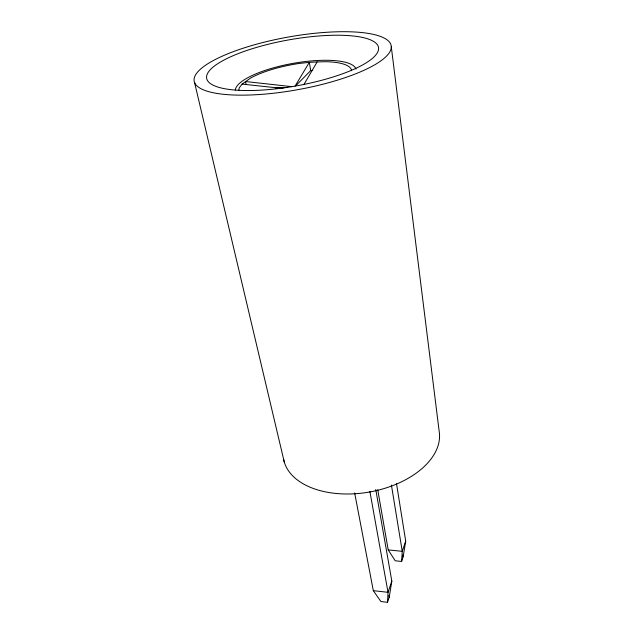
<?xml version="1.0" encoding="UTF-8"?>
<svg xmlns="http://www.w3.org/2000/svg" width="634" height="634" viewBox="0 0 634 634"><rect width="100%" height="100%" fill="white"/><g stroke="black" fill="none" stroke-linecap="round" stroke-linejoin="round"><path stroke-width="0.95" d="M354.652 492.943L373.307 590.65L380.891 601.523L387.509 602.3L388.024 592.322L369.86 491.287M377.745 489.757L388.206 549.916L395.22 560.789L401.591 561.447L402.249 551.311L391.416 485.05M387.509 602.3L389.228 597.18L391.82 581.101L375.764 489.511M401.591 561.447L403.161 556.755L405.697 541.127L396.488 483.48M405.697 541.127L402.249 551.311L388.206 549.916M391.82 581.101L388.024 592.322L373.307 590.65M303.844 84.655L317.111 61.942L325.773 61.704A56.672 16.032 -10.2 0 1 351.553 70.707M295.079 86.121L309.321 62.354L317.111 61.942M295.919 85.598L310.723 70.572L309.321 62.354L299.533 63.416A57.06 16.143 -10.2 0 0 250.501 78.125L242.117 84.092L239.351 87.674A57.646 16.302 -10.2 0 0 238.955 90.329M275.845 88.11L287.678 87.389M310.723 70.572L312.665 70.477M242.117 84.092L282.851 88.483M291.632 86.636L245.54 81.532L246.119 84.306M194.543 82.46L284.301 462.146M388.888 595.255L389.228 597.18M402.852 554.861L403.161 556.755M391.281 46.71A100.077 26.739 -10.2 0 1 244.241 95.14A100.077 26.739 -10.2 0 1 242.497 48.43A100.077 26.739 -10.2 0 1 391.281 46.71L439.457 433.616A79.036 47.772 -10.2 0 1 367.918 492.285A79.036 47.772 -10.2 0 1 283.612 459.341M235.309 90.091A61.34 17.356 -10.2 0 1 293.883 63.218A61.34 17.356 -10.2 0 1 355.983 69.082M249.487 90.535A87.318 23.307 -10.2 0 0 378.609 48.556A87.318 23.307 -10.2 0 0 249.63 49.547A87.318 23.307 -10.2 0 0 249.487 90.535"/></g></svg>
